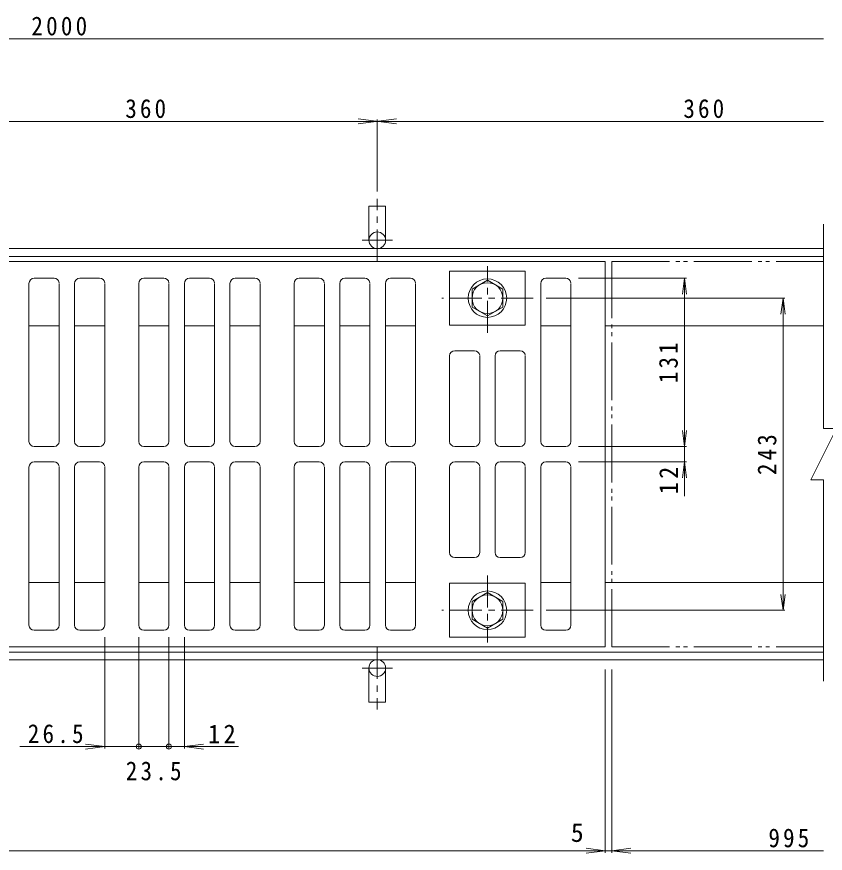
# Model space of a CAD drawing. Units: millimetres, scale not verified. Extents: x -894 to 928, y -674 to 555.
# Drawn here: x -310 to 320, y -96 to 555 of the extents above; entities that cross this region are included whole.
import ezdxf
from ezdxf.enums import TextEntityAlignment as Align

# ---------------------------------------------------------------- set-up
doc = ezdxf.new("R2010")
doc.units = ezdxf.units.MM
doc.header["$LTSCALE"] = 5
doc.header["$PDMODE"] = 32
doc.header["$PDSIZE"] = 4
doc.linetypes.add('CHAIN1', pattern=[8, 5, -1, 1, -1])
doc.linetypes.add('DOUBLE_CHAIN2', pattern=[12.8, 9, -1, 0.6, -0.6, 0.6, -1])
for name, color, linetype, lineweight in [('0-0_通り芯', 3, 'Continuous', 9), ('0-2_仕上', 6, 'Continuous', 9), ('0-3_建具', 4, 'Continuous', 9), ('0-4_その他', 7, 'Continuous', 9), ('0-A', 2, 'Continuous', 9)]:
    doc.layers.add(name, color=color, linetype=linetype, lineweight=lineweight)
doc.styles.add('ＭＳ ゴシック', font='')
doc.styles.get('ＭＳ ゴシック').set_extended_font_data('MS Gothic')

msp = doc.modelspace()

# ---------------------------------------------------------------- linework, layer by layer
at = {"layer": '0-0_通り芯', "color": 2}
for p, q in [((318.242, 234.536), (318.242, 393.732)), ((318.242, 37.831), (318.242, 194.536))]:
    msp.add_line(p, q, dxfattribs=at)
at = {"layer": '0-0_通り芯'}
for p, q in [((148.242, 64.536), (148.242, 364.536)), ((26.992, 315.036), (26.992, 357.036)), ((85.992, 357.036), (26.992, 357.036)), ((85.992, 315.036), (85.992, 357.036)), ((-300.508, 224.536), (-300.508, 347.536)), ((-281.008, 351.536), (-296.508, 351.536)), ((-277.008, 224.536), (-277.008, 347.536)), ((-265.008, 224.536), (-265.008, 347.536)), ((-245.508, 351.536), (-261.008, 351.536)), ((-241.508, 224.536), (-241.508, 347.536)), ((-215.008, 224.536), (-215.008, 347.536)), ((-195.508, 351.536), (-211.008, 351.536)), ((-191.508, 224.536), (-191.508, 347.536)), ((-179.508, 224.536), (-179.508, 347.536)), ((-160.008, 351.536), (-175.508, 351.536)), ((-156.008, 224.536), (-156.008, 347.536)), ((-144.008, 224.536), (-144.008, 347.536)), ((-124.508, 351.536), (-140.008, 351.536)), ((-120.508, 224.536), (-120.508, 347.536)), ((-94.008, 224.536), (-94.008, 347.536)), ((-74.508, 351.536), (-90.008, 351.536)), ((-70.508, 224.536), (-70.508, 347.536)), ((-58.508, 224.536), (-58.508, 347.536)), ((-39.008, 351.536), (-54.508, 351.536)), ((-35.008, 224.536), (-35.008, 347.536)), ((-23.008, 224.536), (-23.008, 347.536)), ((-3.508, 351.536), (-19.008, 351.536)), ((0.492, 224.536), (0.492, 347.536)), ((97.992, 224.536), (97.992, 347.536)), ((117.492, 351.536), (101.992, 351.536)), ((121.492, 224.536), (121.492, 347.536)), ((85.992, 315.036), (26.992, 315.036)), ((46.492, 295.036), (30.992, 295.036)), ((81.992, 295.036), (66.492, 295.036)), ((26.992, 224.536), (26.992, 291.036)), ((50.492, 224.536), (50.492, 291.036)), ((62.492, 224.536), (62.492, 291.036)), ((85.992, 224.536), (85.992, 291.036)), ((-281.008, 220.536), (-296.508, 220.536)), ((-245.508, 220.536), (-261.008, 220.536)), ((-195.508, 220.536), (-211.008, 220.536)), ((-160.008, 220.536), (-175.508, 220.536)), ((-124.508, 220.536), (-140.008, 220.536)), ((-74.508, 220.536), (-90.008, 220.536)), ((-39.008, 220.536), (-54.508, 220.536)), ((-3.508, 220.536), (-19.008, 220.536)), ((46.492, 220.536), (30.992, 220.536)), ((81.992, 220.536), (66.492, 220.536)), ((117.492, 220.536), (101.992, 220.536)), ((-281.008, 208.536), (-296.508, 208.536)), ((-245.508, 208.536), (-261.008, 208.536)), ((-195.508, 208.536), (-211.008, 208.536)), ((-160.008, 208.536), (-175.508, 208.536)), ((-124.508, 208.536), (-140.008, 208.536)), ((-74.508, 208.536), (-90.008, 208.536)), ((-39.008, 208.536), (-54.508, 208.536)), ((-3.508, 208.536), (-19.008, 208.536)), ((46.492, 208.536), (30.992, 208.536)), ((81.992, 208.536), (66.492, 208.536)), ((117.492, 208.536), (101.992, 208.536)), ((-300.508, 204.536), (-300.508, 81.536)), ((-277.008, 204.536), (-277.008, 81.536)), ((-265.008, 204.536), (-265.008, 81.536)), ((-241.508, 204.536), (-241.508, 81.536)), ((-215.008, 204.536), (-215.008, 81.536)), ((-191.508, 204.536), (-191.508, 81.536)), ((-179.508, 204.536), (-179.508, 81.536)), ((-156.008, 204.536), (-156.008, 81.536)), ((-144.008, 204.536), (-144.008, 81.536)), ((-120.508, 204.536), (-120.508, 81.536)), ((-94.008, 204.536), (-94.008, 81.536)), ((-70.508, 204.536), (-70.508, 81.536)), ((-58.508, 204.536), (-58.508, 81.536)), ((-35.008, 204.536), (-35.008, 81.536)), ((-23.008, 204.536), (-23.008, 81.536)), ((0.492, 204.536), (0.492, 81.536)), ((26.992, 204.536), (26.992, 138.036)), ((50.492, 204.536), (50.492, 138.036)), ((62.492, 204.536), (62.492, 138.036)), ((85.992, 204.536), (85.992, 138.036)), ((97.992, 204.536), (97.992, 81.536)), ((121.492, 204.536), (121.492, 81.536)), ((46.492, 134.036), (30.992, 134.036)), ((81.992, 134.036), (66.492, 134.036)), ((85.992, 114.036), (26.992, 114.036)), ((26.992, 114.036), (26.992, 72.036)), ((85.992, 114.036), (85.992, 72.036)), ((-281.008, 77.536), (-296.508, 77.536)), ((-245.508, 77.536), (-261.008, 77.536)), ((-195.508, 77.536), (-211.008, 77.536)), ((-160.008, 77.536), (-175.508, 77.536)), ((-124.508, 77.536), (-140.008, 77.536)), ((-74.508, 77.536), (-90.008, 77.536)), ((-39.008, 77.536), (-54.508, 77.536)), ((-3.508, 77.536), (-19.008, 77.536)), ((85.992, 72.036), (26.992, 72.036)), ((117.492, 77.536), (101.992, 77.536)), ((-846.758, 64.536), (148.242, 64.536))]:
    msp.add_line(p, q, dxfattribs=at)
at = {"layer": '0-0_通り芯', "linetype": 'DOUBLE_CHAIN2'}
for p, q in [((153.242, 364.536), (318.242, 364.536)), ((153.242, 64.536), (153.242, 364.536)), ((153.242, 64.536), (318.242, 64.536))]:
    msp.add_line(p, q, dxfattribs=at)
at = {"layer": '0-0_通り芯'}
msp.add_lwpolyline([(-846.758, 64.536), (-846.758, 364.536), (148.242, 364.536)], dxfattribs=at)
at = {"layer": '0-0_通り芯', "color": 2}
msp.add_lwpolyline([(318.242, 234.536), (328.242, 234.536), (308.242, 194.536), (318.242, 194.536)], dxfattribs=at)
at = {"layer": '0-0_通り芯'}
for centre, start, end in [((-296.508, 347.536), 90, 180), ((-281.008, 347.536), 7.01646, 90), ((-261.008, 347.536), 90, 180), ((-245.508, 347.536), 7.01646, 90), ((-211.008, 347.536), 90, 180), ((-195.508, 347.536), 7.01646, 90), ((-175.508, 347.536), 90, 180), ((-160.008, 347.536), 7.01646, 90), ((-140.008, 347.536), 90, 180), ((-124.508, 347.536), 7.01646, 90), ((-90.008, 347.536), 90, 180), ((-74.508, 347.536), 7.01646, 90), ((-54.508, 347.536), 90, 180), ((-39.008, 347.536), 7.01646, 90), ((-19.008, 347.536), 90, 180), ((-3.508, 347.536), 7.01646, 90), ((101.992, 347.536), 90, 180), ((117.492, 347.536), 7.01646, 90), ((30.992, 291.036), 90, 180), ((46.492, 291.036), 7.01646, 90), ((66.492, 291.036), 90, 180), ((81.992, 291.036), 7.01646, 90), ((-296.508, 224.536), 180, 270), ((-281.008, 224.536), 270, 0), ((-261.008, 224.536), 180, 270), ((-245.508, 224.536), 270, 0), ((-211.008, 224.536), 180, 270), ((-195.508, 224.536), 270, 0), ((-175.508, 224.536), 180, 270), ((-160.008, 224.536), 270, 0), ((-140.008, 224.536), 180, 270), ((-124.508, 224.536), 270, 0), ((-90.008, 224.536), 180, 270), ((-74.508, 224.536), 270, 0), ((-54.508, 224.536), 180, 270), ((-39.008, 224.536), 270, 0), ((-19.008, 224.536), 180, 270), ((-3.508, 224.536), 270, 0), ((30.992, 224.536), 180, 270), ((46.492, 224.536), 270, 0), ((66.492, 224.536), 180, 270), ((81.992, 224.536), 270, 0), ((101.992, 224.536), 180, 270), ((117.492, 224.536), 270, 0), ((-296.508, 204.536), 90, 180), ((-281.008, 204.536), 7.01646, 90), ((-261.008, 204.536), 90, 180), ((-245.508, 204.536), 7.01646, 90), ((-211.008, 204.536), 90, 180), ((-195.508, 204.536), 7.01646, 90), ((-175.508, 204.536), 90, 180), ((-160.008, 204.536), 7.01646, 90), ((-140.008, 204.536), 90, 180), ((-124.508, 204.536), 7.01646, 90), ((-90.008, 204.536), 90, 180), ((-74.508, 204.536), 7.01646, 90), ((-54.508, 204.536), 90, 180), ((-39.008, 204.536), 7.01646, 90), ((-19.008, 204.536), 90, 180), ((-3.508, 204.536), 7.01646, 90), ((30.992, 204.536), 90, 180), ((46.492, 204.536), 7.01646, 90), ((66.492, 204.536), 90, 180), ((81.992, 204.536), 7.01646, 90), ((101.992, 204.536), 90, 180), ((117.492, 204.536), 7.01646, 90), ((30.992, 138.036), 180, 270), ((46.492, 138.036), 270, 0), ((66.492, 138.036), 180, 270), ((81.992, 138.036), 270, 0), ((-296.508, 81.536), 180, 270), ((-281.008, 81.536), 270, 0), ((-261.008, 81.536), 180, 270), ((-245.508, 81.536), 270, 0), ((-211.008, 81.536), 180, 270), ((-195.508, 81.536), 270, 0), ((-175.508, 81.536), 180, 270), ((-160.008, 81.536), 270, 0), ((-140.008, 81.536), 180, 270), ((-124.508, 81.536), 270, 0), ((-90.008, 81.536), 180, 270), ((-74.508, 81.536), 270, 0), ((-54.508, 81.536), 180, 270), ((-39.008, 81.536), 270, 0), ((-19.008, 81.536), 180, 270), ((-3.508, 81.536), 270, 0), ((101.992, 81.536), 180, 270), ((117.492, 81.536), 270, 0)]:
    msp.add_arc(centre, 4, start, end, dxfattribs=at)
at = {"layer": '0-2_仕上', "linetype": 'CHAIN1'}
for p, q in [((56.492, 308.923), (56.492, 361.022)), ((92.195, 336.036), (20.893, 336.036)), ((56.492, 120.149), (56.492, 68.051)), ((92.195, 93.036), (20.893, 93.036))]:
    msp.add_line(p, q, dxfattribs=at)
at = {"layer": '0-2_仕上'}
for p, q in [((44.497, 342.961), (56.492, 349.886)), ((56.492, 349.886), (68.486, 342.961)), ((44.497, 329.111), (44.497, 342.961)), ((68.486, 342.961), (68.486, 329.111)), ((56.492, 322.186), (44.497, 329.111)), ((68.486, 329.111), (56.492, 322.186))]:
    msp.add_line(p, q, dxfattribs=at)
msp.add_lwpolyline([(44.497, 99.961), (44.497, 86.111), (56.492, 79.186), (68.486, 86.111), (68.486, 99.961), (56.492, 106.886)], close=True, dxfattribs=at)
for centre, radius in [((56.492, 336.036), 15), ((56.492, 336.036), 12), ((56.492, 93.036), 15), ((56.492, 93.036), 12)]:
    msp.add_circle(centre, radius, dxfattribs=at)
at = {"layer": '0-3_建具'}
for p, q in [((-849.258, 374.536), (318.242, 374.536)), ((-849.258, 368.536), (318.242, 368.536)), ((-277.008, 314.536), (-300.508, 314.536)), ((-241.508, 314.536), (-265.008, 314.536)), ((-191.508, 314.536), (-215.008, 314.536)), ((-156.008, 314.536), (-179.508, 314.536)), ((-120.508, 314.536), (-144.008, 314.536)), ((-70.508, 314.536), (-94.008, 314.536)), ((-35.008, 314.536), (-58.508, 314.536)), ((0.492, 314.536), (-23.008, 314.536)), ((121.492, 314.536), (97.992, 314.536)), ((318.242, 314.536), (148.242, 314.536)), ((-277.008, 114.536), (-300.508, 114.536)), ((-241.508, 114.536), (-265.008, 114.536)), ((-191.508, 114.536), (-215.008, 114.536)), ((-156.008, 114.536), (-179.508, 114.536)), ((-120.508, 114.536), (-144.008, 114.536)), ((-70.508, 114.536), (-94.008, 114.536)), ((-35.008, 114.536), (-58.508, 114.536)), ((0.492, 114.536), (-23.008, 114.536)), ((121.492, 114.536), (97.992, 114.536)), ((318.242, 114.536), (148.242, 114.536)), ((-849.258, 60.536), (318.242, 60.536))]:
    msp.add_line(p, q, dxfattribs=at)
msp.add_lwpolyline([(-849.258, 114.536), (-849.258, 54.536), (318.242, 54.536)], dxfattribs=at)
at = {"layer": '0-4_その他'}
for p, q in [((-849.258, 537.846), (318.242, 537.846)), ((-14.387, 471.623), (-44.13, 475.539)), ((-14.387, 475.539), (-44.13, 471.623)), ((-849.258, 473.581), (318.242, 473.581)), ((-29.258, 419.049), (-29.258, 475.081)), ((211.392, 351.536), (127.492, 351.536)), ((209.892, 351.536), (208.261, 339.143)), ((209.892, 220.536), (209.892, 351.536)), ((209.892, 351.536), (211.524, 339.143)), ((288.181, 336.036), (102.195, 336.036)), ((286.681, 336.036), (285.049, 323.643)), ((286.681, 93.036), (286.681, 336.036)), ((286.681, 336.036), (288.313, 323.643)), ((209.892, 220.536), (208.261, 232.929)), ((209.892, 220.536), (211.524, 232.929)), ((211.392, 220.536), (127.492, 220.536)), ((209.892, 181.899), (209.892, 220.536)), ((211.392, 208.536), (127.492, 208.536)), ((209.892, 208.536), (208.261, 196.143)), ((209.892, 208.536), (211.524, 196.143)), ((286.681, 93.036), (285.049, 105.429)), ((286.681, 93.036), (288.313, 105.429)), ((288.181, 93.036), (102.195, 93.036)), ((-241.508, 72.147), (-241.508, -14.548)), ((-215.008, 72.147), (-215.008, -14.548)), ((-191.508, 72.147), (-191.508, -14.548)), ((-179.508, 72.147), (-179.508, -14.548)), ((148.242, 46.862), (148.242, -95.678)), ((153.242, 46.862), (153.242, -95.678)), ((-241.508, -13.048), (-256.38, -11.09)), ((-179.508, -13.048), (-164.636, -11.09)), ((-307.57, -13.048), (-137.227, -13.048)), ((-241.508, -13.048), (-256.38, -15.006)), ((-179.508, -13.048), (-164.636, -15.006)), ((-893.593, -94.178), (318.242, -94.178)), ((148.242, -94.178), (133.37, -92.221)), ((148.242, -94.178), (133.37, -96.136)), ((153.242, -94.178), (168.113, -92.221)), ((153.242, -94.178), (168.113, -96.136))]:
    msp.add_line(p, q, dxfattribs=at)
for p in [(-215.008, -13.048), (-191.508, -13.048)]:
    msp.add_point(p, dxfattribs=at)
at = {"layer": '0-A', "linetype": 'CHAIN1'}
for p, q in [((-29.258, 364.536), (-29.258, 413.209)), ((-41.156, 381.036), (-17.434, 381.036)), ((-29.258, 64.536), (-29.258, 15.863)), ((-41.156, 48.036), (-17.434, 48.036))]:
    msp.add_line(p, q, dxfattribs=at)
at = {"layer": '0-A'}
for p, q in [((-35.758, 407.536), (-22.758, 407.536)), ((-35.758, 381.036), (-35.758, 407.536)), ((-22.758, 381.036), (-22.758, 407.536)), ((-35.758, 48.036), (-35.758, 21.536)), ((-22.758, 48.036), (-22.758, 21.536)), ((-35.758, 21.536), (-22.758, 21.536))]:
    msp.add_line(p, q, dxfattribs=at)
msp.add_circle((-29.258, 381.036), 6.5, dxfattribs=at)
msp.add_arc((-29.258, 48.036), 6.5, 1.40329, 0, dxfattribs=at)

# ---------------------------------------------------------------- texts
at = {"layer": '0-4_その他', "color": 2, "style": 'ＭＳ ゴシック'}
msp.add_text('5', height=14.66, dxfattribs=at).set_placement((121.454, -91.678), align=Align.BOTTOM_LEFT)
at = {"layer": '0-4_その他', "color": 2, "char_height": 14.66, "attachment_point": 7, "style": 'ＭＳ ゴシック'}
for s, insert in [('\\T1.28;\\W0.9;2000', (-298.633, 540.346)), ('\\T1.27;\\W0.9;360', (-225.508, 476.081)), ('\\T1.27;\\W0.9;360', (209.057, 476.081)), ('\\T1.28;\\W0.9;26.5', (-301.442, -10.548)), ('\\T1.27;\\W0.95;12', (-161.023, -10.548)), ('\\T1.28;\\W0.9;23.5', (-225.133, -39.536)), ('\\T1.27;\\W0.9;995', (275.273, -91.678))]:
    msp.add_mtext(s, dxfattribs=dict(at, insert=insert))
at = {"layer": '0-4_その他', "color": 2, "char_height": 14.66, "attachment_point": 7, "rotation": 90, "style": 'ＭＳ ゴシック'}
for s, insert in [('\\T1.27;\\W0.9;131', (204.892, 269.786)), ('\\T1.27;\\W0.9;243', (281.681, 198.286)), ('\\T1.27;\\W0.95;12', (204.892, 183.274))]:
    msp.add_mtext(s, dxfattribs=dict(at, insert=insert))

doc.saveas('drawing.dxf')
